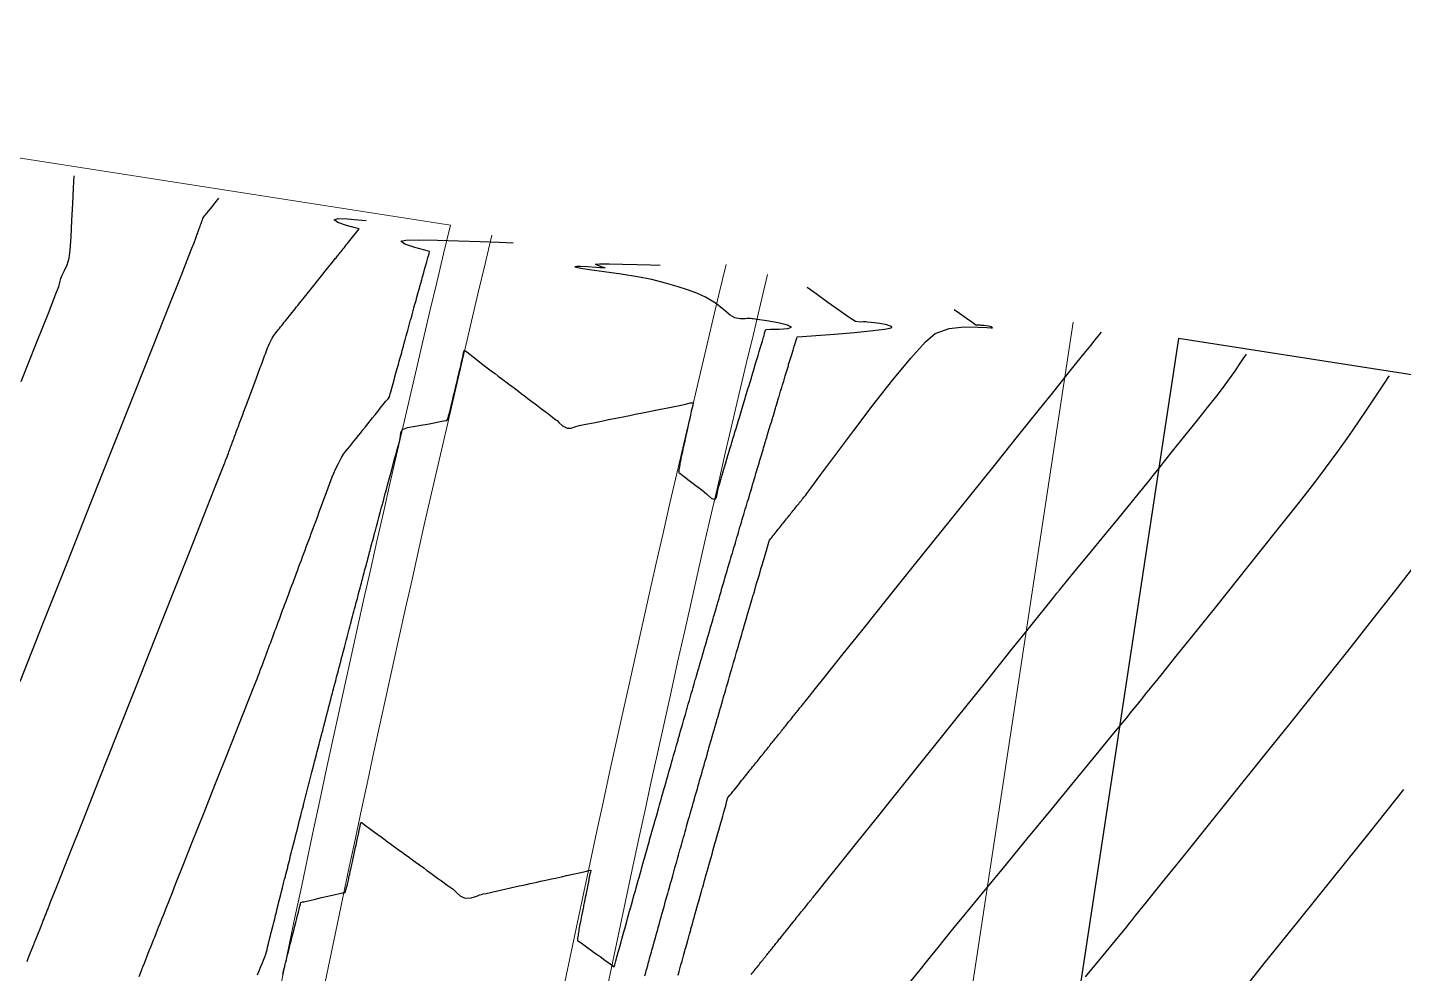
# Model space of a CAD drawing. Header units: millimetres. Extents: x 340454 to 342791, y 6993867 to 6995092.
# Drawn here: x 341823 to 341887.5, y 6994760.3 to 6994804.6 of the extents above; entities that cross this region are included whole.
import ezdxf

# ---------------------------------------------------------------- set-up
doc = ezdxf.new("R2010")
doc.units = ezdxf.units.MM
doc.header["$LTSCALE"] = 10
for name, color, linetype in [('T-HM-CURVA_INTERMEDIARIA', 45, 'Continuous'), ('T-HM-CURVA_MESTRA', 20, 'Continuous'), ('URB-Calçadas', 2, 'Continuous'), ('URB-Quadras', 3, 'Continuous')]:
    doc.layers.add(name, color=color, linetype=linetype)

msp = doc.modelspace()

# ---------------------------------------------------------------- linework, layer by layer
at = {"layer": 'T-HM-CURVA_INTERMEDIARIA', "color": 45, "linetype": 'Continuous', "lineweight": -3, "flags": 128}
for points, elevation in [([(341822.673, 6994788.044), (341823.392, 6994789.86), (341823.946, 6994791.259), (341824.304, 6994792.166), (341824.436, 6994792.504), (341824.483, 6994792.692), (341824.53, 6994792.879), (341824.599, 6994793.035), (341824.706, 6994793.25), (341824.821, 6994793.517), (341824.916, 6994793.826), (341824.965, 6994794.204), (341825.01, 6994794.83), (341825.051, 6994795.598), (341825.089, 6994796.401), (341825.122, 6994797.132), (341825.15, 6994797.685)], 709), ([(341822.623, 6994773.98), (341823.724, 6994776.758), (341824.842, 6994779.576), (341825.944, 6994782.358), (341827.002, 6994785.026), (341827.984, 6994787.502), (341828.859, 6994789.71), (341829.597, 6994791.572), (341830.167, 6994793.01), (341830.538, 6994793.947), (341830.679, 6994794.306), (341830.775, 6994794.558), (341830.853, 6994794.77), (341830.887, 6994794.863), (341830.913, 6994794.932), (341830.931, 6994794.979), (341830.949, 6994795.027), (341830.967, 6994795.077), (341830.986, 6994795.127), (341831.005, 6994795.178), (341831.024, 6994795.23), (341831.044, 6994795.283), (341831.064, 6994795.338), (341831.085, 6994795.393), (341831.106, 6994795.45), (341831.127, 6994795.507), (341831.149, 6994795.566), (341831.172, 6994795.626), (341831.195, 6994795.687), (341831.236, 6994795.768), (341831.27, 6994795.811), (341831.307, 6994795.857), (341831.347, 6994795.906), (341831.389, 6994795.959), (341831.435, 6994796.016), (341831.544, 6994796.152), (341831.764, 6994796.426), (341831.945, 6994796.653)], 708), ([(341822.948, 6994760.854), (341823.007, 6994761.003), (341823.054, 6994761.121), (341823.113, 6994761.27), (341823.188, 6994761.458), (341823.25, 6994761.615), (341823.279, 6994761.688), (341823.299, 6994761.738), (341823.318, 6994761.787), (341823.347, 6994761.86), (341823.41, 6994762.018), (341823.484, 6994762.206), (341823.559, 6994762.394), (341823.621, 6994762.552), (341823.651, 6994762.626), (341823.67, 6994762.674), (341823.689, 6994762.723), (341823.708, 6994762.771), (341823.727, 6994762.82), (341823.747, 6994762.868), (341823.766, 6994762.916), (341823.785, 6994762.964), (341823.803, 6994763.011), (341823.822, 6994763.059), (341823.841, 6994763.106), (341823.86, 6994763.154), (341823.879, 6994763.201), (341823.897, 6994763.248), (341823.916, 6994763.295), (341824.038, 6994763.602), (341824.376, 6994764.456), (341824.895, 6994765.766), (341825.559, 6994767.441), (341826.332, 6994769.39), (341827.177, 6994771.521), (341828.058, 6994773.744), (341828.939, 6994775.967), (341829.784, 6994778.099), (341830.557, 6994780.049), (341831.222, 6994781.726), (341831.742, 6994783.038), (341832.082, 6994783.894), (341832.205, 6994784.204), (341832.231, 6994784.275), (341832.258, 6994784.346), (341832.322, 6994784.518), (341832.386, 6994784.689), (341832.412, 6994784.759), (341832.437, 6994784.828), (341832.463, 6994784.898), (341832.49, 6994784.968), (341832.516, 6994785.039), (341832.542, 6994785.11), (341832.569, 6994785.181), (341832.596, 6994785.253), (341832.623, 6994785.325), (341832.65, 6994785.398), (341832.677, 6994785.47), (341832.704, 6994785.544), (341832.731, 6994785.617), (341832.759, 6994785.691), (341832.787, 6994785.766), (341832.815, 6994785.84), (341832.843, 6994785.915), (341832.871, 6994785.991), (341832.899, 6994786.067), (341832.928, 6994786.143), (341832.956, 6994786.22), (341832.985, 6994786.297), (341833.014, 6994786.374), (341833.043, 6994786.452), (341833.072, 6994786.53), (341833.101, 6994786.609), (341833.131, 6994786.688), (341833.16, 6994786.767), (341833.19, 6994786.847), (341833.22, 6994786.927), (341833.25, 6994787.008), (341833.28, 6994787.089), (341833.31, 6994787.17), (341833.341, 6994787.252), (341833.372, 6994787.335), (341833.402, 6994787.417), (341833.433, 6994787.5), (341833.465, 6994787.584), (341833.496, 6994787.668), (341833.527, 6994787.752), (341833.559, 6994787.837), (341833.591, 6994787.922), (341833.622, 6994788.008), (341833.655, 6994788.094), (341833.687, 6994788.18), (341833.719, 6994788.267), (341833.752, 6994788.354), (341833.784, 6994788.442), (341833.817, 6994788.53), (341833.85, 6994788.619), (341833.883, 6994788.708), (341833.917, 6994788.797), (341833.95, 6994788.887), (341833.984, 6994788.978), (341834.018, 6994789.069), (341834.052, 6994789.16), (341834.086, 6994789.252), (341834.121, 6994789.344), (341834.155, 6994789.436), (341834.19, 6994789.53), (341834.223, 6994789.623), (341834.26, 6994789.717), (341834.33, 6994789.859), (341834.441, 6994790.076), (341834.51, 6994790.206), (341834.561, 6994790.271), (341834.614, 6994790.336), (341834.668, 6994790.402), (341834.722, 6994790.47), (341834.777, 6994790.539), (341834.833, 6994790.609), (341834.89, 6994790.68), (341834.948, 6994790.752), (341835.007, 6994790.825), (341835.067, 6994790.9), (341835.128, 6994790.976), (341835.19, 6994791.053), (341835.252, 6994791.131), (341835.317, 6994791.212), (341835.382, 6994791.292), (341835.448, 6994791.376), (341835.515, 6994791.459), (341835.584, 6994791.545), (341835.654, 6994791.632), (341835.725, 6994791.721), (341835.895, 6994791.933), (341836.263, 6994792.392), (341836.695, 6994792.93), (341837.054, 6994793.379), (341837.207, 6994793.569), (341837.268, 6994793.644), (341837.299, 6994793.684), (341837.331, 6994793.724), (341837.365, 6994793.766), (341837.399, 6994793.809), (341837.435, 6994793.853), (341837.471, 6994793.899), (341837.509, 6994793.946), (341837.548, 6994793.994), (341837.589, 6994794.045), (341837.63, 6994794.097), (341837.673, 6994794.151), (341837.718, 6994794.206), (341837.764, 6994794.264), (341837.812, 6994794.324), (341837.862, 6994794.386), (341837.914, 6994794.45), (341837.967, 6994794.517), (341838.023, 6994794.586), (341838.08, 6994794.658), (341838.141, 6994794.734), (341838.203, 6994794.811), (341838.269, 6994794.893), (341838.342, 6994794.984), (341838.408, 6994795.067), (341838.475, 6994795.139), (341838.518, 6994795.204), (341838.328, 6994795.258), (341837.916, 6994795.365), (341837.512, 6994795.497), (341837.34, 6994795.626), (341837.54, 6994795.689), (341837.976, 6994795.676), (341838.469, 6994795.633), (341838.84, 6994795.606)], 707), ([(341828.198, 6994760.149), (341828.264, 6994760.314), (341828.329, 6994760.479), (341828.381, 6994760.611), (341828.447, 6994760.776), (341828.512, 6994760.941), (341828.564, 6994761.073), (341828.63, 6994761.239), (341828.696, 6994761.405), (341828.748, 6994761.537), (341828.814, 6994761.703), (341828.88, 6994761.87), (341828.933, 6994762.002), (341828.999, 6994762.169), (341829.065, 6994762.336), (341829.118, 6994762.468), (341829.184, 6994762.636), (341829.268, 6994762.849), (341829.339, 6994763.027), (341829.37, 6994763.104), (341829.388, 6994763.151), (341829.418, 6994763.227), (341829.489, 6994763.406), (341829.574, 6994763.62), (341829.658, 6994763.831), (341829.728, 6994764.009), (341829.76, 6994764.09), (341829.796, 6994764.18), (341829.831, 6994764.269), (341829.866, 6994764.357), (341829.974, 6994764.63), (341830.266, 6994765.366), (341830.696, 6994766.45), (341831.218, 6994767.766), (341831.786, 6994769.2), (341832.356, 6994770.636), (341832.88, 6994771.959), (341833.315, 6994773.055), (341833.613, 6994773.808), (341833.73, 6994774.103), (341833.786, 6994774.252), (341833.825, 6994774.358), (341833.855, 6994774.437), (341833.884, 6994774.516), (341833.923, 6994774.622), (341833.979, 6994774.77), (341834.027, 6994774.898), (341834.075, 6994775.028), (341834.123, 6994775.157), (341834.172, 6994775.288), (341834.22, 6994775.418), (341834.27, 6994775.551), (341834.319, 6994775.682), (341834.369, 6994775.816), (341834.418, 6994775.949), (341834.469, 6994776.084), (341834.519, 6994776.219), (341834.57, 6994776.355), (341834.62, 6994776.491), (341834.672, 6994776.629), (341834.723, 6994776.766), (341834.775, 6994776.905), (341834.826, 6994777.044), (341834.879, 6994777.185), (341834.931, 6994777.325), (341834.984, 6994777.467), (341835.037, 6994777.609), (341835.09, 6994777.752), (341835.144, 6994777.895), (341835.198, 6994778.04), (341835.251, 6994778.184), (341835.306, 6994778.331), (341835.36, 6994778.477), (341835.416, 6994778.625), (341835.471, 6994778.772), (341835.526, 6994778.921), (341835.582, 6994779.07), (341835.638, 6994779.221), (341835.694, 6994779.372), (341835.751, 6994779.524), (341835.807, 6994779.676), (341835.865, 6994779.83), (341835.922, 6994779.983), (341835.98, 6994780.139), (341836.038, 6994780.294), (341836.096, 6994780.451), (341836.155, 6994780.608), (341836.214, 6994780.766), (341836.273, 6994780.925), (341836.332, 6994781.084), (341836.392, 6994781.245), (341836.452, 6994781.406), (341836.513, 6994781.568), (341836.573, 6994781.73), (341836.634, 6994781.894), (341836.695, 6994782.058), (341836.757, 6994782.223), (341836.819, 6994782.389), (341836.881, 6994782.556), (341836.943, 6994782.724), (341837.006, 6994782.892), (341837.069, 6994783.061), (341837.133, 6994783.231), (341837.196, 6994783.402), (341837.257, 6994783.575), (341837.325, 6994783.747), (341837.415, 6994783.935), (341837.554, 6994784.212), (341837.693, 6994784.48), (341837.785, 6994784.644), (341837.876, 6994784.766), (341837.976, 6994784.883), (341838.073, 6994785.004), (341838.174, 6994785.129), (341838.274, 6994785.254), (341838.378, 6994785.384), (341838.482, 6994785.513), (341838.589, 6994785.647), (341838.697, 6994785.781), (341838.807, 6994785.919), (341838.919, 6994786.058), (341839.033, 6994786.2), (341839.148, 6994786.344), (341839.266, 6994786.491), (341839.385, 6994786.64), (341839.507, 6994786.792), (341839.646, 6994786.965), (341839.757, 6994787.104), (341839.87, 6994787.24), (341839.939, 6994787.33), (341839.96, 6994787.401), (341839.978, 6994787.473), (341840.003, 6994787.564), (341840.052, 6994787.744), (341840.111, 6994787.96), (341840.159, 6994788.133), (341840.196, 6994788.272), (341840.244, 6994788.446), (341840.305, 6994788.666), (341840.355, 6994788.851), (341840.377, 6994788.932), (341840.395, 6994788.996), (341840.425, 6994789.105), (341840.48, 6994789.305), (341840.511, 6994789.417), (341840.533, 6994789.5), (341840.589, 6994789.7), (341840.645, 6994789.903), (341840.658, 6994789.953), (341840.672, 6994790.003), (341840.725, 6994790.194), (341840.779, 6994790.389), (341840.795, 6994790.447), (341840.811, 6994790.505), (341840.861, 6994790.688), (341840.913, 6994790.875), (341840.931, 6994790.941), (341840.949, 6994791.007), (341840.998, 6994791.182), (341841.047, 6994791.361), (341841.068, 6994791.435), (341841.088, 6994791.509), (341841.134, 6994791.675), (341841.182, 6994791.846), (341841.204, 6994791.928), (341841.227, 6994792.01), (341841.271, 6994792.168), (341841.316, 6994792.332), (341841.341, 6994792.421), (341841.366, 6994792.51), (341841.408, 6994792.661), (341841.451, 6994792.817), (341841.478, 6994792.913), (341841.505, 6994793.01), (341841.545, 6994793.153), (341841.586, 6994793.303), (341841.615, 6994793.406), (341841.644, 6994793.509), (341841.685, 6994793.657), (341841.722, 6994793.788), (341841.744, 6994793.868), (341841.766, 6994793.949), (341841.805, 6994794.046), (341841.821, 6994794.145), (341841.597, 6994794.21), (341841.125, 6994794.333), (341840.662, 6994794.483), (341840.467, 6994794.629), (341840.707, 6994794.683), (341841.321, 6994794.697), (341842.185, 6994794.682), (341843.181, 6994794.65), (341844.185, 6994794.611), (341845.076, 6994794.577), (341845.735, 6994794.558)], 706), ([(341834.934, 6994760.243), (341834.95, 6994760.309), (341834.978, 6994760.42), (341835.028, 6994760.622), (341835.056, 6994760.732), (341835.07, 6994760.788), (341835.088, 6994760.86), (341835.129, 6994761.024), (341835.178, 6994761.221), (341835.219, 6994761.384), (341835.255, 6994761.529), (341835.3, 6994761.709), (341835.344, 6994761.884), (341835.378, 6994762.023), (341835.422, 6994762.198), (341835.466, 6994762.373), (341835.501, 6994762.511), (341835.545, 6994762.686), (341835.59, 6994762.865), (341835.625, 6994763.007), (341835.668, 6994763.175), (341835.718, 6994763.38), (341835.76, 6994763.552), (341835.782, 6994763.627), (341835.868, 6994763.647), (341835.926, 6994763.66), (341835.992, 6994763.675), (341836.121, 6994763.704), (341836.408, 6994763.769), (341836.754, 6994763.848), (341837.055, 6994763.916), (341837.392, 6994763.992), (341837.675, 6994764.056), (341837.795, 6994764.083), (341837.847, 6994764.078), (341837.873, 6994764.134), (341837.894, 6994764.204), (341837.908, 6994764.253), (341837.926, 6994764.318), (341837.949, 6994764.408), (341837.965, 6994764.476), (341837.981, 6994764.54), (341837.996, 6994764.603), (341838.012, 6994764.673), (341838.028, 6994764.741), (341838.039, 6994764.791), (341838.055, 6994764.861), (341838.075, 6994764.955), (341838.102, 6994765.077), (341838.125, 6994765.185), (341838.138, 6994765.244), (341838.151, 6994765.302), (341838.174, 6994765.408), (341838.214, 6994765.595), (341838.242, 6994765.723), (341838.263, 6994765.82), (341838.284, 6994765.917), (341838.316, 6994766.065), (341838.348, 6994766.214), (341838.37, 6994766.312), (341838.391, 6994766.41), (341838.426, 6994766.571), (341838.455, 6994766.704), (341838.468, 6994766.762), (341838.48, 6994766.819), (341838.519, 6994766.995), (341838.562, 6994767.195), (341838.578, 6994767.305), (341838.604, 6994767.385), (341838.677, 6994767.345), (341838.816, 6994767.236), (341838.984, 6994767.107), (341839.236, 6994766.923), (341839.542, 6994766.699), (341839.738, 6994766.556), (341839.853, 6994766.472), (341839.967, 6994766.389), (341840.119, 6994766.278), (341840.345, 6994766.113), (341840.556, 6994765.958), (341840.697, 6994765.856), (341840.809, 6994765.774), (341840.95, 6994765.672), (341841.143, 6994765.531), (341841.351, 6994765.38), (341841.543, 6994765.24), (341841.697, 6994765.128), (341841.822, 6994765.037), (341841.934, 6994764.955), (341842.063, 6994764.861), (341842.193, 6994764.766), (341842.375, 6994764.634), (341842.643, 6994764.439), (341842.917, 6994764.24), (341843.114, 6994764.066), (341843.268, 6994763.921), (341843.482, 6994763.83), (341843.772, 6994763.842), (341844.029, 6994763.926), (341844.162, 6994763.982), (341844.248, 6994764.001), (341844.334, 6994764.02), (341844.467, 6994764.049), (341844.744, 6994764.111), (341845.07, 6994764.183), (341845.349, 6994764.245), (341845.607, 6994764.303), (341845.815, 6994764.349), (341846.024, 6994764.395), (341846.211, 6994764.437), (341846.36, 6994764.469), (341846.536, 6994764.508), (341846.707, 6994764.546), (341846.842, 6994764.576), (341847.012, 6994764.614), (341847.267, 6994764.67), (341847.54, 6994764.73), (341847.724, 6994764.77), (341847.862, 6994764.801), (341848, 6994764.831), (341848.237, 6994764.883), (341848.607, 6994764.964), (341848.911, 6994765.031), (341849.116, 6994765.081), (341849.288, 6994765.124), (341849.371, 6994765.132), (341849.363, 6994765.048), (341849.333, 6994764.943), (341849.305, 6994764.803), (341849.262, 6994764.588), (341849.235, 6994764.454), (341849.218, 6994764.369), (341849.201, 6994764.283), (341849.171, 6994764.132), (341849.138, 6994763.966), (341849.117, 6994763.861), (341849.096, 6994763.756), (341849.066, 6994763.603), (341849.041, 6994763.478), (341849.028, 6994763.414), (341849.016, 6994763.35), (341848.986, 6994763.2), (341848.944, 6994762.99), (341848.91, 6994762.815), (341848.89, 6994762.714), (341848.878, 6994762.657), (341848.868, 6994762.601), (341848.854, 6994762.533), (341848.838, 6994762.444), (341848.823, 6994762.363), (341848.809, 6994762.279), (341848.797, 6994762.209), (341848.788, 6994762.157), (341848.779, 6994762.101), (341848.766, 6994762.01), (341848.759, 6994761.956), (341848.754, 6994761.905), (341848.75, 6994761.839), (341848.803, 6994761.811), (341848.925, 6994761.723), (341849.181, 6994761.538), (341849.417, 6994761.368), (341849.557, 6994761.267), (341849.669, 6994761.186), (341849.809, 6994761.085), (341850.038, 6994760.92), (341850.284, 6994760.743), (341850.402, 6994760.657), (341850.474, 6994760.606), (341850.5, 6994760.693), (341850.555, 6994760.893), (341850.617, 6994761.121), (341850.664, 6994761.292), (341850.702, 6994761.429), (341850.75, 6994761.6), (341850.797, 6994761.772), (341850.835, 6994761.909), (341850.883, 6994762.08), (341850.93, 6994762.252), (341850.968, 6994762.388), (341851.016, 6994762.56), (341851.064, 6994762.732), (341851.102, 6994762.868), (341851.15, 6994763.04), (341851.198, 6994763.211), (341851.236, 6994763.348), (341851.283, 6994763.519), (341851.331, 6994763.691), (341851.369, 6994763.827), (341851.417, 6994763.999), (341851.465, 6994764.171), (341851.504, 6994764.307), (341851.552, 6994764.478), (341851.6, 6994764.65), (341851.638, 6994764.786), (341851.686, 6994764.958), (341851.734, 6994765.129), (341851.772, 6994765.266), (341851.82, 6994765.437), (341851.869, 6994765.609), (341851.907, 6994765.745), (341851.955, 6994765.917), (341852.017, 6994766.135), (341852.068, 6994766.317), (341852.09, 6994766.396), (341852.105, 6994766.448), (341852.136, 6994766.559), (341852.194, 6994766.763), (341852.225, 6994766.875), (341852.241, 6994766.932), (341852.272, 6994767.042), (341852.329, 6994767.243), (341852.361, 6994767.354), (341852.378, 6994767.415), (341852.409, 6994767.525), (341852.465, 6994767.723), (341852.496, 6994767.833), (341852.515, 6994767.899), (341852.546, 6994768.007), (341852.601, 6994768.203), (341852.632, 6994768.312), (341852.652, 6994768.383), (341852.71, 6994768.587), (341852.768, 6994768.791), (341852.79, 6994768.867), (341852.847, 6994769.068), (341852.904, 6994769.27), (341852.927, 6994769.351), (341852.984, 6994769.549), (341853.04, 6994769.748), (341853.065, 6994769.835), (341853.121, 6994770.03), (341853.177, 6994770.227), (341853.203, 6994770.319), (341853.258, 6994770.512), (341853.313, 6994770.706), (341853.327, 6994770.754), (341853.341, 6994770.803), (341853.396, 6994770.993), (341853.45, 6994771.184), (341853.465, 6994771.235), (341853.48, 6994771.287), (341853.533, 6994771.474), (341853.587, 6994771.663), (341853.603, 6994771.717), (341853.619, 6994771.771), (341853.671, 6994771.955), (341853.725, 6994772.141), (341853.741, 6994772.198), (341853.757, 6994772.255), (341853.81, 6994772.436), (341853.862, 6994772.619), (341853.879, 6994772.679), (341853.897, 6994772.739), (341853.948, 6994772.917), (341854, 6994773.097), (341854.018, 6994773.16), (341854.036, 6994773.223), (341854.087, 6994773.398), (341854.138, 6994773.576), (341854.157, 6994773.641), (341854.176, 6994773.707), (341854.225, 6994773.879), (341854.276, 6994774.054), (341854.296, 6994774.122), (341854.316, 6994774.191), (341854.365, 6994774.36), (341854.414, 6994774.532), (341854.435, 6994774.603), (341854.456, 6994774.675), (341854.504, 6994774.841), (341854.553, 6994775.01), (341854.574, 6994775.084), (341854.596, 6994775.159), (341854.643, 6994775.322), (341854.691, 6994775.488), (341854.714, 6994775.565), (341854.736, 6994775.643), (341854.783, 6994775.803), (341854.83, 6994775.965), (341854.854, 6994776.047), (341854.877, 6994776.128), (341854.923, 6994776.284), (341854.969, 6994776.443), (341854.994, 6994776.528), (341855.018, 6994776.612), (341855.063, 6994776.765), (341855.108, 6994776.921), (341855.134, 6994777.009), (341855.16, 6994777.096), (341855.203, 6994777.246), (341855.248, 6994777.398), (341855.274, 6994777.489), (341855.301, 6994777.581), (341855.344, 6994777.727), (341855.387, 6994777.876), (341855.415, 6994777.97), (341855.443, 6994778.065), (341855.485, 6994778.208), (341855.527, 6994778.353), (341855.556, 6994778.451), (341855.585, 6994778.549), (341855.625, 6994778.689), (341855.667, 6994778.831), (341855.697, 6994778.932), (341855.727, 6994779.034), (341855.767, 6994779.169), (341855.807, 6994779.308), (341855.838, 6994779.413), (341855.869, 6994779.518), (341855.908, 6994779.65), (341855.948, 6994779.785), (341855.98, 6994779.894), (341856.012, 6994780.003), (341856.05, 6994780.131), (341856.088, 6994780.263), (341856.122, 6994780.375), (341856.155, 6994780.488), (341856.191, 6994780.612), (341856.229, 6994780.74), (341856.264, 6994780.856), (341856.298, 6994780.972), (341856.333, 6994781.093), (341856.37, 6994781.217), (341856.406, 6994781.338), (341856.441, 6994781.457), (341856.476, 6994781.575), (341856.511, 6994781.694), (341856.549, 6994781.82), (341856.585, 6994781.942), (341856.619, 6994782.056), (341856.653, 6994782.171), (341856.691, 6994782.301), (341856.729, 6994782.427), (341856.762, 6994782.537), (341856.794, 6994782.647), (341856.834, 6994782.782), (341856.873, 6994782.912), (341856.904, 6994783.018), (341856.936, 6994783.124), (341856.977, 6994783.262), (341857.017, 6994783.397), (341857.048, 6994783.499), (341857.078, 6994783.601), (341857.12, 6994783.743), (341857.162, 6994783.882), (341857.191, 6994783.98), (341857.22, 6994784.077), (341857.264, 6994784.224), (341857.307, 6994784.368), (341857.335, 6994784.461), (341857.362, 6994784.554), (341857.408, 6994784.705), (341857.452, 6994784.853), (341857.478, 6994784.942), (341857.505, 6994785.03), (341857.552, 6994785.186), (341857.597, 6994785.339), (341857.622, 6994785.423), (341857.648, 6994785.507), (341857.696, 6994785.667), (341857.743, 6994785.824), (341857.767, 6994785.904), (341857.791, 6994785.983), (341857.84, 6994786.148), (341857.889, 6994786.31), (341857.911, 6994786.385), (341857.934, 6994786.459), (341857.985, 6994786.629), (341858.035, 6994786.796), (341858.056, 6994786.865), (341858.077, 6994786.935), (341858.13, 6994787.11), (341858.181, 6994787.281), (341858.201, 6994787.347), (341858.221, 6994787.412), (341858.275, 6994787.591), (341858.328, 6994787.768), (341858.346, 6994787.828), (341858.364, 6994787.888), (341858.42, 6994788.072), (341858.475, 6994788.254), (341858.492, 6994788.309), (341858.508, 6994788.363), (341858.565, 6994788.553), (341858.622, 6994788.74), (341858.637, 6994788.79), (341858.652, 6994788.839), (341858.711, 6994789.034), (341858.77, 6994789.226), (341858.796, 6994789.315), (341858.857, 6994789.515), (341858.917, 6994789.713), (341858.941, 6994789.791), (341858.987, 6994789.942), (341859.032, 6994790.089), (341859.047, 6994790.14), (341859.294, 6994790.158), (341859.929, 6994790.204), (341860.796, 6994790.271), (341861.742, 6994790.351), (341862.61, 6994790.435), (341863.145, 6994790.501), (341863.401, 6994790.546), (341863.484, 6994790.574), (341863.495, 6994790.587), (341863.488, 6994790.608), (341863.428, 6994790.649), (341863.249, 6994790.704), (341862.921, 6994790.764), (341862.521, 6994790.814), (341862.337, 6994790.832), (341862.276, 6994790.843), (341862.21, 6994790.847), (341862.156, 6994790.849), (341862.024, 6994790.837), (341861.781, 6994790.862), (341861.536, 6994791.014), (341861.065, 6994791.346), (341860.491, 6994791.761), (341859.936, 6994792.165), (341859.524, 6994792.464)], 704), ([(341851.91, 6994760.184), (341851.953, 6994760.338), (341851.978, 6994760.427), (341852.002, 6994760.516), (341852.044, 6994760.666), (341852.086, 6994760.818), (341852.111, 6994760.909), (341852.136, 6994761.001), (341852.177, 6994761.148), (341852.219, 6994761.297), (341852.245, 6994761.391), (341852.271, 6994761.485), (341852.311, 6994761.63), (341852.352, 6994761.776), (341852.379, 6994761.873), (341852.405, 6994761.97), (341852.445, 6994762.112), (341852.485, 6994762.255), (341852.513, 6994762.355), (341852.54, 6994762.455), (341852.579, 6994762.593), (341852.618, 6994762.735), (341852.647, 6994762.837), (341852.675, 6994762.939), (341852.713, 6994763.075), (341852.752, 6994763.214), (341852.781, 6994763.319), (341852.811, 6994763.424), (341852.848, 6994763.557), (341852.886, 6994763.693), (341852.916, 6994763.801), (341852.946, 6994763.909), (341852.983, 6994764.039), (341853.02, 6994764.171), (341853.051, 6994764.282), (341853.082, 6994764.393), (341853.118, 6994764.52), (341853.154, 6994764.65), (341853.186, 6994764.764), (341853.218, 6994764.878), (341853.253, 6994765.002), (341853.288, 6994765.129), (341853.321, 6994765.246), (341853.354, 6994765.363), (341853.388, 6994765.484), (341853.423, 6994765.608), (341853.457, 6994765.728), (341853.491, 6994765.847), (341853.524, 6994765.967), (341853.558, 6994766.086), (341853.593, 6994766.211), (341853.627, 6994766.332), (341853.66, 6994766.448), (341853.693, 6994766.565), (341853.729, 6994766.692), (341853.764, 6994766.817), (341853.796, 6994766.93), (341853.828, 6994767.043), (341853.865, 6994767.174), (341853.901, 6994767.302), (341853.932, 6994767.412), (341853.964, 6994767.522), (341854.001, 6994767.655), (341854.039, 6994767.786), (341854.069, 6994767.893), (341854.099, 6994768), (341854.138, 6994768.137), (341854.176, 6994768.271), (341854.206, 6994768.375), (341854.235, 6994768.478), (341854.275, 6994768.619), (341854.314, 6994768.756), (341854.342, 6994768.856), (341854.371, 6994768.956), (341854.412, 6994769.1), (341854.452, 6994769.241), (341854.48, 6994769.338), (341854.507, 6994769.435), (341854.549, 6994769.582), (341854.59, 6994769.726), (341854.617, 6994769.819), (341854.643, 6994769.913), (341854.686, 6994770.063), (341854.729, 6994770.211), (341854.754, 6994770.301), (341854.78, 6994770.391), (341854.824, 6994770.545), (341854.867, 6994770.696), (341854.892, 6994770.782), (341854.917, 6994770.869), (341854.962, 6994771.026), (341855.006, 6994771.181), (341855.03, 6994771.264), (341855.054, 6994771.346), (341855.1, 6994771.507), (341855.146, 6994771.666), (341855.168, 6994771.745), (341855.191, 6994771.824), (341855.238, 6994771.989), (341855.285, 6994772.151), (341855.307, 6994772.226), (341855.328, 6994772.302), (341855.377, 6994772.47), (341855.425, 6994772.636), (341855.445, 6994772.708), (341855.466, 6994772.779), (341855.515, 6994772.952), (341855.564, 6994773.122), (341855.584, 6994773.189), (341855.604, 6994773.257), (341855.654, 6994773.433), (341855.705, 6994773.607), (341855.723, 6994773.671), (341855.741, 6994773.735), (341855.793, 6994773.914), (341855.845, 6994774.092), (341855.862, 6994774.152), (341855.88, 6994774.212), (341855.933, 6994774.396), (341855.986, 6994774.578), (341856.002, 6994774.633), (341856.018, 6994774.689), (341856.072, 6994774.877), (341856.126, 6994775.063), (341856.141, 6994775.115), (341856.156, 6994775.167), (341856.212, 6994775.358), (341856.267, 6994775.549), (341856.295, 6994775.644), (341856.352, 6994775.84), (341856.409, 6994776.034), (341856.434, 6994776.121), (341856.492, 6994776.321), (341856.55, 6994776.52), (341856.573, 6994776.598), (341856.633, 6994776.802), (341856.692, 6994777.005), (341856.712, 6994777.075), (341856.745, 6994777.185), (341856.802, 6994777.383), (341856.834, 6994777.491), (341856.852, 6994777.552), (341856.885, 6994777.664), (341856.944, 6994777.866), (341856.976, 6994777.977), (341856.992, 6994778.029), (341857.013, 6994778.1), (341857.061, 6994778.266), (341857.119, 6994778.463), (341857.167, 6994778.627), (341857.209, 6994778.77), (341857.262, 6994778.949), (341857.313, 6994779.123), (341857.354, 6994779.261), (341857.405, 6994779.435), (341857.456, 6994779.609), (341857.497, 6994779.748), (341857.548, 6994779.922), (341857.61, 6994780.131), (341857.661, 6994780.305), (341857.692, 6994780.408), (341857.725, 6994780.524), (341857.75, 6994780.607), (341857.813, 6994780.684), (341857.859, 6994780.742), (341857.916, 6994780.813), (341857.967, 6994780.877), (341858.018, 6994780.94), (341858.068, 6994781.003), (341858.118, 6994781.065), (341858.168, 6994781.127), (341858.217, 6994781.188), (341858.266, 6994781.249), (341858.314, 6994781.309), (341858.362, 6994781.369), (341858.409, 6994781.428), (341858.457, 6994781.487), (341858.503, 6994781.546), (341858.55, 6994781.603), (341858.596, 6994781.661), (341858.642, 6994781.718), (341858.687, 6994781.775), (341858.732, 6994781.831), (341858.777, 6994781.887), (341858.821, 6994781.942), (341858.865, 6994781.997), (341858.909, 6994782.051), (341858.952, 6994782.106), (341858.995, 6994782.159), (341859.038, 6994782.213), (341859.081, 6994782.266), (341859.123, 6994782.318), (341859.165, 6994782.371), (341859.206, 6994782.422), (341859.248, 6994782.474), (341859.289, 6994782.525), (341859.329, 6994782.576), (341859.37, 6994782.626), (341859.412, 6994782.679), (341859.45, 6994782.726), (341859.508, 6994782.799), (341859.685, 6994783.041), (341860.159, 6994783.689), (341860.857, 6994784.632), (341861.702, 6994785.759), (341862.621, 6994786.961), (341863.538, 6994788.127), (341864.378, 6994789.146), (341865.066, 6994789.909), (341865.526, 6994790.304), (341866.176, 6994790.528), (341866.885, 6994790.607), (341867.537, 6994790.601), (341867.939, 6994790.576), (341868.131, 6994790.564), (341868.193, 6994790.567), (341868.201, 6994790.573), (341868.195, 6994790.585), (341868.149, 6994790.609), (341868.021, 6994790.64), (341867.819, 6994790.669), (341867.681, 6994790.683), (341867.624, 6994790.689), (341867.543, 6994790.687), (341867.432, 6994790.697), (341867.286, 6994790.793), (341866.992, 6994791.002), (341866.665, 6994791.238), (341866.418, 6994791.416)], 703), ([(341853.472, 6994760.215), (341853.521, 6994760.391), (341853.538, 6994760.453), (341853.555, 6994760.515), (341853.605, 6994760.697), (341853.655, 6994760.877), (341853.671, 6994760.935), (341853.688, 6994760.994), (341853.739, 6994761.179), (341853.79, 6994761.362), (341853.805, 6994761.417), (341853.82, 6994761.472), (341853.873, 6994761.66), (341853.925, 6994761.847), (341853.939, 6994761.899), (341853.954, 6994761.951), (341854.007, 6994762.142), (341854.06, 6994762.333), (341854.073, 6994762.381), (341854.087, 6994762.429), (341854.141, 6994762.624), (341854.195, 6994762.818), (341854.22, 6994762.908), (341854.276, 6994763.106), (341854.331, 6994763.303), (341854.354, 6994763.386), (341854.411, 6994763.588), (341854.467, 6994763.789), (341854.488, 6994763.864), (341854.546, 6994764.07), (341854.603, 6994764.274), (341854.622, 6994764.343), (341854.653, 6994764.452), (341854.709, 6994764.651), (341854.739, 6994764.76), (341854.756, 6994764.821), (341854.788, 6994764.932), (341854.845, 6994765.135), (341854.876, 6994765.245), (341854.891, 6994765.299), (341854.911, 6994765.37), (341854.957, 6994765.534), (341855.013, 6994765.731), (341855.059, 6994765.894), (341855.099, 6994766.037), (341855.15, 6994766.216), (341855.199, 6994766.39), (341855.238, 6994766.528), (341855.287, 6994766.702), (341855.336, 6994766.876), (341855.375, 6994767.014), (341855.424, 6994767.188), (341855.474, 6994767.362), (341855.513, 6994767.5), (341855.562, 6994767.673), (341855.615, 6994767.858), (341855.657, 6994768.006), (341855.7, 6994768.159), (341855.757, 6994768.384), (341855.808, 6994768.539), (341855.889, 6994768.65), (341855.967, 6994768.737), (341856.032, 6994768.818), (341856.095, 6994768.896), (341856.158, 6994768.974), (341856.219, 6994769.051), (341856.28, 6994769.128), (341856.341, 6994769.203), (341856.4, 6994769.277), (341856.459, 6994769.351), (341856.518, 6994769.424), (341856.575, 6994769.495), (341856.632, 6994769.567), (341856.689, 6994769.637), (341856.745, 6994769.707), (341856.8, 6994769.775), (341856.854, 6994769.844), (341856.908, 6994769.911), (341856.962, 6994769.978), (341857.015, 6994770.044), (341857.067, 6994770.109), (341857.119, 6994770.173), (341857.17, 6994770.237), (341857.221, 6994770.301), (341857.271, 6994770.363), (341857.321, 6994770.425), (341857.37, 6994770.487), (341857.419, 6994770.547), (341857.467, 6994770.608), (341857.515, 6994770.667), (341857.562, 6994770.726), (341857.609, 6994770.785), (341857.655, 6994770.843), (341857.701, 6994770.9), (341857.747, 6994770.957), (341857.792, 6994771.013), (341857.837, 6994771.069), (341857.881, 6994771.124), (341857.925, 6994771.179), (341857.968, 6994771.233), (341858.011, 6994771.287), (341858.054, 6994771.34), (341858.096, 6994771.393), (341858.138, 6994771.445), (341858.18, 6994771.497), (341858.221, 6994771.548), (341858.262, 6994771.599), (341858.302, 6994771.649), (341858.343, 6994771.699), (341858.382, 6994771.749), (341858.422, 6994771.798), (341858.461, 6994771.847), (341858.5, 6994771.896), (341858.538, 6994771.943), (341858.576, 6994771.991), (341858.614, 6994772.038), (341858.652, 6994772.085), (341858.689, 6994772.132), (341858.726, 6994772.178), (341858.763, 6994772.223), (341858.799, 6994772.269), (341858.835, 6994772.314), (341858.871, 6994772.358), (341858.906, 6994772.403), (341858.942, 6994772.446), (341858.977, 6994772.49), (341859.011, 6994772.533), (341859.046, 6994772.576), (341859.08, 6994772.619), (341859.114, 6994772.661), (341859.147, 6994772.703), (341859.181, 6994772.745), (341859.214, 6994772.786), (341859.247, 6994772.827), (341859.28, 6994772.868), (341859.312, 6994772.909), (341859.344, 6994772.949), (341859.376, 6994772.989), (341859.408, 6994773.028), (341859.44, 6994773.068), (341859.502, 6994773.146), (341859.564, 6994773.222), (341859.624, 6994773.298), (341859.669, 6994773.353), (341859.853, 6994773.583), (341860.365, 6994774.221), (341861.148, 6994775.198), (341862.146, 6994776.442), (341863.301, 6994777.883), (341864.556, 6994779.449), (341865.856, 6994781.069), (341867.141, 6994782.673), (341868.357, 6994784.189), (341869.446, 6994785.546), (341870.35, 6994786.674), (341871.014, 6994787.502), (341871.38, 6994787.958), (341871.791, 6994788.471), (341872.167, 6994788.94), (341872.507, 6994789.364), (341872.811, 6994789.743), (341873.079, 6994790.078), (341873.312, 6994790.368)], 702), ([(341856.888, 6994760.24), (341856.937, 6994760.301), (341856.985, 6994760.361), (341857.033, 6994760.42), (341857.08, 6994760.479), (341857.126, 6994760.537), (341857.172, 6994760.594), (341857.217, 6994760.65), (341857.262, 6994760.706), (341857.306, 6994760.761), (341857.35, 6994760.816), (341857.393, 6994760.869), (341857.435, 6994760.922), (341857.478, 6994760.975), (341857.519, 6994761.027), (341857.56, 6994761.078), (341857.601, 6994761.129), (341857.641, 6994761.179), (341857.681, 6994761.229), (341857.72, 6994761.278), (341857.759, 6994761.326), (341857.798, 6994761.374), (341857.836, 6994761.422), (341857.873, 6994761.469), (341857.911, 6994761.515), (341857.947, 6994761.561), (341857.984, 6994761.606), (341858.02, 6994761.651), (341858.056, 6994761.696), (341858.091, 6994761.74), (341858.126, 6994761.784), (341858.16, 6994761.827), (341858.195, 6994761.869), (341858.229, 6994761.912), (341858.262, 6994761.953), (341858.295, 6994761.995), (341858.328, 6994762.036), (341858.361, 6994762.077), (341858.393, 6994762.117), (341858.425, 6994762.157), (341858.457, 6994762.196), (341858.488, 6994762.235), (341858.55, 6994762.312), (341858.61, 6994762.388), (341858.67, 6994762.462), (341858.728, 6994762.535), (341858.786, 6994762.607), (341858.842, 6994762.677), (341858.898, 6994762.746), (341858.952, 6994762.814), (341859.006, 6994762.881), (341859.058, 6994762.947), (341859.11, 6994763.011), (341859.161, 6994763.075), (341859.211, 6994763.137), (341859.261, 6994763.199), (341859.309, 6994763.26), (341859.357, 6994763.319), (341859.404, 6994763.378), (341859.451, 6994763.436), (341859.497, 6994763.493), (341859.542, 6994763.549), (341859.586, 6994763.605), (341859.63, 6994763.659), (341859.673, 6994763.713), (341859.716, 6994763.766), (341859.758, 6994763.818), (341859.799, 6994763.87), (341859.952, 6994764.061), (341860.376, 6994764.59), (341861.018, 6994765.39), (341861.827, 6994766.399), (341862.75, 6994767.551), (341863.737, 6994768.782), (341864.736, 6994770.027), (341865.695, 6994771.223), (341866.561, 6994772.304), (341867.285, 6994773.206), (341867.812, 6994773.864), (341868.472, 6994774.687), (341869.132, 6994775.509), (341869.756, 6994776.288), (341870.311, 6994776.981), (341870.764, 6994777.545), (341871.079, 6994777.938), (341871.223, 6994778.118), (341871.348, 6994778.27), (341871.474, 6994778.422), (341871.683, 6994778.677), (341872.153, 6994779.248), (341872.787, 6994780.018), (341873.488, 6994780.871), (341874.162, 6994781.69), (341874.712, 6994782.36), (341875.041, 6994782.763), (341875.317, 6994783.106), (341875.53, 6994783.374), (341875.742, 6994783.643), (341876.015, 6994783.987), (341876.293, 6994784.333), (341876.716, 6994784.859), (341877.229, 6994785.497), (341877.774, 6994786.176), (341878.295, 6994786.83), (341878.735, 6994787.388), (341879.037, 6994787.781), (341879.318, 6994788.168), (341879.562, 6994788.52), (341879.774, 6994788.833), (341879.956, 6994789.106), (341880.111, 6994789.335)], 701), ([(341887.95, 6994779.357), (341887.092, 6994778.252), (341886.043, 6994776.918), (341884.849, 6994775.41), (341883.554, 6994773.782), (341882.202, 6994772.09), (341880.839, 6994770.387), (341879.508, 6994768.729), (341878.256, 6994767.171), (341877.126, 6994765.766), (341876.163, 6994764.571), (341875.411, 6994763.639), (341874.916, 6994763.025), (341874.722, 6994762.785), (341874.615, 6994762.65), (341874.531, 6994762.543), (341874.423, 6994762.409), (341874.171, 6994762.102), (341873.525, 6994761.315), (341872.556, 6994760.136)], 699), ([(341887.475, 6994768.912), (341885.848, 6994766.876), (341884.183, 6994764.798), (341882.53, 6994762.737), (341880.936, 6994760.754), (341879.452, 6994758.907)], 698)]:
    msp.add_lwpolyline(points, dxfattribs=dict(at, elevation=elevation))
at = {"layer": 'T-HM-CURVA_MESTRA', "color": 20, "linetype": 'Continuous', "lineweight": -3, "flags": 128}
for points, elevation in [([(341833.759, 6994760.229), (341833.831, 6994760.411), (341833.914, 6994760.62), (341833.982, 6994760.792), (341834.033, 6994760.92), (341834.094, 6994761.069), (341834.141, 6994761.191), (341834.17, 6994761.303), (341834.197, 6994761.417), (341834.224, 6994761.525), (341834.266, 6994761.694), (341834.317, 6994761.899), (341834.361, 6994762.071), (341834.395, 6994762.208), (341834.438, 6994762.381), (341834.481, 6994762.553), (341834.516, 6994762.69), (341834.559, 6994762.863), (341834.602, 6994763.035), (341834.637, 6994763.172), (341834.68, 6994763.344), (341834.724, 6994763.517), (341834.758, 6994763.654), (341834.801, 6994763.826), (341834.845, 6994763.998), (341834.879, 6994764.135), (341834.923, 6994764.308), (341834.978, 6994764.526), (341835.024, 6994764.71), (341835.044, 6994764.789), (341835.058, 6994764.842), (341835.086, 6994764.953), (341835.138, 6994765.158), (341835.166, 6994765.27), (341835.181, 6994765.33), (341835.209, 6994765.441), (341835.26, 6994765.641), (341835.288, 6994765.752), (341835.305, 6994765.819), (341835.333, 6994765.927), (341835.383, 6994766.124), (341835.411, 6994766.234), (341835.429, 6994766.307), (341835.481, 6994766.511), (341835.533, 6994766.715), (341835.554, 6994766.796), (341835.605, 6994766.996), (341835.656, 6994767.197), (341835.678, 6994767.284), (341835.728, 6994767.48), (341835.779, 6994767.678), (341835.803, 6994767.772), (341835.852, 6994767.965), (341835.902, 6994768.159), (341835.915, 6994768.21), (341835.928, 6994768.261), (341835.976, 6994768.449), (341836.025, 6994768.64), (341836.039, 6994768.694), (341836.053, 6994768.749), (341836.1, 6994768.934), (341836.148, 6994769.121), (341836.163, 6994769.179), (341836.178, 6994769.237), (341836.225, 6994769.418), (341836.272, 6994769.601), (341836.288, 6994769.663), (341836.304, 6994769.725), (341836.349, 6994769.902), (341836.395, 6994770.082), (341836.412, 6994770.147), (341836.429, 6994770.213), (341836.474, 6994770.386), (341836.519, 6994770.562), (341836.537, 6994770.631), (341836.555, 6994770.701), (341836.599, 6994770.87), (341836.643, 6994771.042), (341836.662, 6994771.115), (341836.681, 6994771.188), (341836.724, 6994771.354), (341836.767, 6994771.522), (341836.787, 6994771.599), (341836.807, 6994771.676), (341836.849, 6994771.838), (341836.892, 6994772.001), (341836.913, 6994772.083), (341836.934, 6994772.164), (341836.975, 6994772.321), (341837.016, 6994772.481), (341837.038, 6994772.566), (341837.061, 6994772.652), (341837.1, 6994772.804), (341837.141, 6994772.96), (341837.164, 6994773.05), (341837.187, 6994773.139), (341837.226, 6994773.288), (341837.266, 6994773.439), (341837.29, 6994773.533), (341837.314, 6994773.627), (341837.352, 6994773.771), (341837.391, 6994773.918), (341837.416, 6994774.016), (341837.442, 6994774.114), (341837.478, 6994774.254), (341837.516, 6994774.397), (341837.542, 6994774.499), (341837.569, 6994774.602), (341837.605, 6994774.736), (341837.641, 6994774.875), (341837.669, 6994774.982), (341837.697, 6994775.089), (341837.731, 6994775.219), (341837.766, 6994775.353), (341837.795, 6994775.465), (341837.825, 6994775.576), (341837.858, 6994775.702), (341837.892, 6994775.831), (341837.922, 6994775.947), (341837.953, 6994776.064), (341837.984, 6994776.184), (341838.017, 6994776.309), (341838.05, 6994776.431), (341838.081, 6994776.551), (341838.112, 6994776.669), (341838.143, 6994776.786), (341838.177, 6994776.915), (341838.21, 6994777.038), (341838.239, 6994777.151), (341838.269, 6994777.264), (341838.304, 6994777.397), (341838.338, 6994777.525), (341838.367, 6994777.633), (341838.395, 6994777.741), (341838.432, 6994777.878), (341838.467, 6994778.012), (341838.494, 6994778.115), (341838.521, 6994778.217), (341838.559, 6994778.36), (341838.596, 6994778.499), (341838.622, 6994778.596), (341838.648, 6994778.694), (341838.687, 6994778.842), (341838.725, 6994778.986), (341838.75, 6994779.078), (341838.774, 6994779.17), (341838.815, 6994779.323), (341838.855, 6994779.472), (341838.878, 6994779.559), (341838.901, 6994779.645), (341838.943, 6994779.804), (341838.984, 6994779.959), (341839.006, 6994780.04), (341839.028, 6994780.121), (341839.071, 6994780.285), (341839.114, 6994780.446), (341839.134, 6994780.521), (341839.154, 6994780.596), (341839.2, 6994780.766), (341839.244, 6994780.932), (341839.263, 6994781.002), (341839.281, 6994781.071), (341839.329, 6994781.247), (341839.375, 6994781.419), (341839.391, 6994781.481), (341839.408, 6994781.544), (341839.443, 6994781.672), (341839.505, 6994781.905), (341839.571, 6994782.152), (341839.608, 6994782.289), (341839.622, 6994782.34), (341839.636, 6994782.392), (341839.69, 6994782.593), (341839.743, 6994782.792), (341839.767, 6994782.878), (341839.797, 6994782.989), (341839.849, 6994783.186), (341839.879, 6994783.294), (341839.898, 6994783.364), (341839.928, 6994783.478), (341839.984, 6994783.683), (341840.014, 6994783.796), (341840.029, 6994783.851), (341840.049, 6994783.924), (341840.095, 6994784.094), (341840.149, 6994784.296), (341840.195, 6994784.465), (341840.235, 6994784.612), (341840.285, 6994784.796), (341840.333, 6994784.975), (341840.372, 6994785.117), (341840.42, 6994785.296), (341840.451, 6994785.494), (341840.471, 6994785.655), (341840.556, 6994785.795), (341840.779, 6994785.887), (341841.141, 6994785.961), (341841.503, 6994786.015), (341841.723, 6994786.047), (341841.882, 6994786.081), (341842.041, 6994786.113), (341842.242, 6994786.155), (341842.47, 6994786.202), (341842.581, 6994786.224), (341842.632, 6994786.217), (341842.656, 6994786.267), (341842.683, 6994786.346), (341842.71, 6994786.437), (341842.725, 6994786.49), (341842.738, 6994786.536), (341842.752, 6994786.588), (341842.765, 6994786.638), (341842.781, 6994786.699), (341842.798, 6994786.768), (341842.814, 6994786.831), (341842.834, 6994786.909), (341842.847, 6994786.965), (341842.86, 6994787.02), (341842.877, 6994787.091), (341842.904, 6994787.206), (341842.931, 6994787.32), (341842.945, 6994787.378), (341842.969, 6994787.481), (341843.016, 6994787.678), (341843.047, 6994787.808), (341843.068, 6994787.899), (341843.09, 6994787.99), (341843.125, 6994788.139), (341843.162, 6994788.297), (341843.187, 6994788.399), (341843.211, 6994788.501), (341843.248, 6994788.657), (341843.278, 6994788.786), (341843.293, 6994788.847), (341843.307, 6994788.908), (341843.346, 6994789.07), (341843.395, 6994789.275), (341843.414, 6994789.416), (341843.451, 6994789.511), (341843.544, 6994789.46), (341843.714, 6994789.32), (341843.919, 6994789.155), (341844.179, 6994788.957), (341844.461, 6994788.742), (341844.647, 6994788.601), (341844.768, 6994788.51), (341844.888, 6994788.418), (341845.038, 6994788.305), (341845.249, 6994788.144), (341845.454, 6994787.989), (341845.599, 6994787.879), (341845.714, 6994787.793), (341845.858, 6994787.683), (341846.002, 6994787.574), (341846.117, 6994787.487), (341846.261, 6994787.377), (341846.432, 6994787.248), (341846.609, 6994787.114), (341846.828, 6994786.949), (341847.064, 6994786.77), (341847.341, 6994786.561), (341847.574, 6994786.385), (341847.682, 6994786.304), (341847.74, 6994786.259), (341847.798, 6994786.215), (341847.878, 6994786.128), (341848.045, 6994785.975), (341848.261, 6994785.865), (341848.455, 6994785.861), (341848.621, 6994785.917), (341848.83, 6994785.981), (341849.148, 6994786.046), (341849.498, 6994786.117), (341849.727, 6994786.163), (341849.874, 6994786.193), (341850.022, 6994786.223), (341850.206, 6994786.26), (341850.467, 6994786.313), (341850.719, 6994786.364), (341850.896, 6994786.4), (341851.036, 6994786.428), (341851.214, 6994786.463), (341851.461, 6994786.513), (341851.727, 6994786.566), (341851.959, 6994786.613), (341852.119, 6994786.645), (341852.246, 6994786.671), (341852.406, 6994786.703), (341852.649, 6994786.752), (341852.992, 6994786.82), (341853.304, 6994786.883), (341853.452, 6994786.912), (341853.531, 6994786.928), (341853.597, 6994786.942), (341853.694, 6994786.961), (341853.818, 6994786.994), (341854.039, 6994787.046), (341854.174, 6994787.057), (341854.159, 6994786.93), (341854.122, 6994786.822), (341854.109, 6994786.762), (341854.087, 6994786.66), (341854.044, 6994786.465), (341854.016, 6994786.336), (341853.996, 6994786.244), (341853.976, 6994786.153), (341853.943, 6994786.005), (341853.909, 6994785.849), (341853.887, 6994785.748), (341853.865, 6994785.648), (341853.831, 6994785.492), (341853.803, 6994785.363), (341853.79, 6994785.303), (341853.777, 6994785.243), (341853.741, 6994785.079), (341853.697, 6994784.877), (341853.669, 6994784.746), (341853.648, 6994784.649), (341853.632, 6994784.575), (341853.619, 6994784.514), (341853.605, 6994784.448), (341853.593, 6994784.39), (341853.58, 6994784.322), (341853.568, 6994784.262), (341853.556, 6994784.204), (341853.545, 6994784.146), (341853.529, 6994784.055), (341853.517, 6994783.979), (341853.505, 6994783.907), (341853.496, 6994783.836), (341853.492, 6994783.776), (341853.544, 6994783.747), (341853.692, 6994783.636), (341853.993, 6994783.41), (341854.243, 6994783.223), (341854.369, 6994783.128), (341854.469, 6994783.053), (341854.595, 6994782.959), (341854.794, 6994782.782), (341855.02, 6994782.584), (341855.193, 6994782.511), (341855.267, 6994782.603), (341855.294, 6994782.773), (341855.331, 6994782.977), (341855.381, 6994783.146), (341855.422, 6994783.283), (341855.473, 6994783.455), (341855.524, 6994783.626), (341855.564, 6994783.761), (341855.615, 6994783.932), (341855.666, 6994784.103), (341855.706, 6994784.238), (341855.757, 6994784.409), (341855.808, 6994784.58), (341855.849, 6994784.716), (341855.9, 6994784.886), (341855.951, 6994785.057), (341855.991, 6994785.193), (341856.042, 6994785.363), (341856.094, 6994785.534), (341856.134, 6994785.67), (341856.185, 6994785.84), (341856.25, 6994786.057), (341856.305, 6994786.239), (341856.328, 6994786.317), (341856.343, 6994786.366), (341856.377, 6994786.478), (341856.438, 6994786.682), (341856.472, 6994786.794), (341856.488, 6994786.85), (341856.521, 6994786.96), (341856.582, 6994787.16), (341856.615, 6994787.271), (341856.634, 6994787.334), (341856.667, 6994787.442), (341856.726, 6994787.639), (341856.759, 6994787.748), (341856.78, 6994787.817), (341856.841, 6994788.02), (341856.903, 6994788.224), (341856.926, 6994788.301), (341856.986, 6994788.5), (341857.047, 6994788.701), (341857.072, 6994788.785), (341857.131, 6994788.98), (341857.191, 6994789.177), (341857.219, 6994789.269), (341857.277, 6994789.461), (341857.335, 6994789.654), (341857.35, 6994789.703), (341857.365, 6994789.753), (341857.423, 6994789.943), (341857.48, 6994790.13), (341857.504, 6994790.208), (341857.52, 6994790.326), (341857.586, 6994790.48), (341857.802, 6994790.502), (341858.21, 6994790.506), (341858.607, 6994790.527), (341858.789, 6994790.601), (341858.605, 6994790.697), (341858.161, 6994790.799), (341857.629, 6994790.89), (341857.182, 6994790.956), (341856.993, 6994790.982), (341856.939, 6994790.994), (341856.868, 6994791), (341856.796, 6994791.004), (341856.712, 6994791.007), (341856.609, 6994790.995), (341856.383, 6994790.988), (341856.131, 6994791.028), (341855.91, 6994791.167), (341855.604, 6994791.421), (341855.217, 6994791.721), (341854.757, 6994792.002), (341854.351, 6994792.189), (341853.913, 6994792.355), (341853.425, 6994792.51), (341852.872, 6994792.664), (341852.235, 6994792.825), (341851.572, 6994792.959), (341850.795, 6994793.083), (341850.008, 6994793.193), (341849.317, 6994793.288), (341848.904, 6994793.352), (341848.711, 6994793.391), (341848.65, 6994793.414), (341848.643, 6994793.424), (341848.653, 6994793.436), (341848.716, 6994793.452), (341848.894, 6994793.458), (341849.22, 6994793.443), (341849.613, 6994793.41), (341849.794, 6994793.392), (341849.861, 6994793.39), (341849.921, 6994793.388), (341849.974, 6994793.387), (341850.05, 6994793.386), (341849.932, 6994793.417), (341849.714, 6994793.483), (341849.602, 6994793.552), (341849.784, 6994793.571), (341850.243, 6994793.57), (341850.868, 6994793.558), (341851.548, 6994793.539), (341852.173, 6994793.522), (341852.629, 6994793.511)], 705), ([(341886.806, 6994788.318), (341886.748, 6994788.235), (341886.628, 6994788.059), (341886.438, 6994787.777), (341886.164, 6994787.366), (341885.785, 6994786.798), (341885.363, 6994786.173), (341884.894, 6994785.493), (341884.376, 6994784.761), (341883.805, 6994783.98), (341883.301, 6994783.318), (341882.583, 6994782.399), (341881.707, 6994781.29), (341880.725, 6994780.056), (341879.69, 6994778.761), (341878.656, 6994777.471), (341877.677, 6994776.252), (341876.805, 6994775.169), (341876.094, 6994774.286), (341875.598, 6994773.67), (341875.369, 6994773.386), (341875.19, 6994773.161), (341875.051, 6994772.985), (341874.912, 6994772.81), (341874.732, 6994772.586), (341874.47, 6994772.266), (341873.887, 6994771.556), (341873.056, 6994770.545), (341872.05, 6994769.32), (341870.942, 6994767.971), (341869.803, 6994766.586), (341868.706, 6994765.252), (341867.725, 6994764.058), (341866.931, 6994763.093), (341866.398, 6994762.444), (341866.197, 6994762.199), (341866.13, 6994762.118), (341866.063, 6994762.037), (341865.938, 6994761.88), (341865.64, 6994761.509), (341865.223, 6994760.989), (341864.741, 6994760.388), (341864.245, 6994759.77)], 700)]:
    msp.add_lwpolyline(points, dxfattribs=dict(at, elevation=elevation))
at = {"layer": 'URB-Calçadas', "lineweight": 0}
for points in [[(341844.741, 6994794.916, 0.038294), (341816.855, 6994620.601, -0.531009), (341807.502, 6994614.061, 0.053956), (341759.812, 6994624.452, -0.363364), (341752.642, 6994632.609, -0.035625), (341780.079, 6994803.934)], [(341855.722, 6994793.533, 0.040243), (341827.214, 6994612.041, 0.374062), (341831.04, 6994604.709, -0.06762), (341882.483, 6994571.801, 0.623397), (341889.068, 6994574.67, -0.020769), (341896.826, 6994663.947, -2.171006), (341908.618, 6994669.224, 0.02498), (341899.609, 6994562.94, 0.240837), (341904.437, 6994552.633, 0.042745), (341951.796, 6994521.968, 0.583941), (341962.301, 6994528.078, 0.011372), (341963.148, 6994544.94, -0.040951), (341979.664, 6994708.317, -2.033074), (341989.108, 6994698.718, 0.039016), (341974.145, 6994544.683, -0.017692), (341972.451, 6994517.698, 0.385816), (341976.453, 6994510.124, 0.039668), (342026.046, 6994493.296, 0.497561), (342034.832, 6994499.697, 0.024473), (342038.129, 6994543.226, -0.044523), (342055.858, 6994707.42)], [(341871.988, 6994790.834), (341864.39, 6994740.815, 0.920472), (341962.44, 6994714.08, -0.232925), (341964.347, 6994715.922), (341976.052, 6994719.676), (341980.171, 6994720.998)]]:
    msp.add_lwpolyline(points, format="xyb", dxfattribs=at)
at = {"layer": 'URB-Quadras', "color": 252, "lineweight": 0}
msp.add_lwpolyline([(341842.796, 6994795.382, 0.038294), (341814.861, 6994620.765, -0.486467), (341808.294, 6994616.432, 0.053956), (341760.078, 6994626.938, -0.408618), (341755.63, 6994632.347, -0.03592), (341783.328, 6994804.647)], format="xyb", close=True, dxfattribs=at)
msp.add_lwpolyline([(341883.809, 6994573.955, 0.0672), (341832.091, 6994606.977, -0.312653), (341829.208, 6994611.89, -0.040243), (341857.666, 6994793.065)], format="xyb", dxfattribs=at)
at = {"layer": 'URB-Quadras', "color": 252}
msp.add_lwpolyline([(341876.928, 6994790.065), (341869.321, 6994739.981, 0.921199), (341957.739, 6994715.783, -0.232517), (341962.82, 6994720.683), (341974.525, 6994724.438), (342005.511, 6994734.376), (342034.758, 6994743.756), (342036.711, 6994758.539), (342047.426, 6994752.512), (342103.714, 6994696.224), (342101.677, 6994685.298), (342102.216, 6994681.11), (342101.442, 6994677.467), (342102.871, 6994664.573), (342107.273, 6994657.787), (342109.608, 6994652.664), (342114.028, 6994648.327), (342114.901, 6994642.839), (342116.972, 6994640.283), (342116.528, 6994630.486), (342118.388, 6994624.908), (342136.801, 6994749.578)], format="xyb", close=True, dxfattribs=at)

doc.saveas('drawing.dxf')
